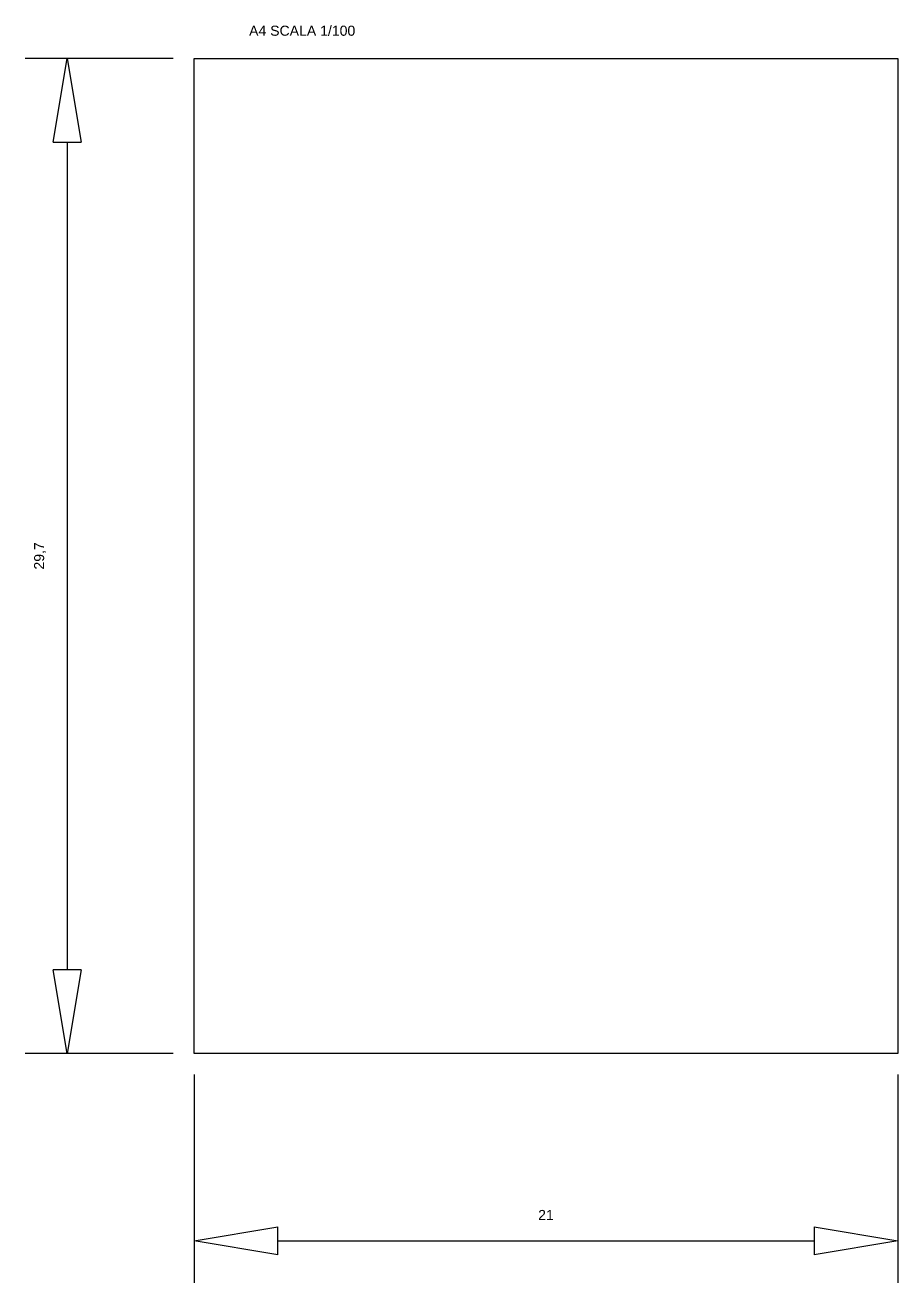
# Model space of a CAD drawing. Header units: metres. Extents: x 11 to 135, y 3 to 41.
# Drawn here: x 49.66 to 75.71, y 2.94 to 40.47 of the extents above; entities that cross this region are included whole.
import ezdxf
from ezdxf.enums import TextEntityAlignment as Align

# ---------------------------------------------------------------- set-up
doc = ezdxf.new("R2010")
doc.units = ezdxf.units.M
doc.styles.add('arial 030', font='arial.ttf', dxfattribs={"height": 0.3})
doc.styles.get("Standard").update_dxf_attribs({"font": 'arial.ttf', "height": 0.3})
doc.dimstyles.new('Copia di ISO-25', dxfattribs={"dimtxt": 0.3, "dimasz": 2.5, "dimexe": 1.25, "dimexo": 0.625, "dimtad": 1, "dimtxsty": 'arial 030', "dimcen": 2.5, "dimadec": 0, "dimazin": 0, "dimtfac": 1, "dimtmove": 0, "dimatfit": 3, "dimfxl": 1, "dimarcsym": 0})
doc.dimstyles.new('ISO-25', dxfattribs={"dimtxt": 0.3, "dimasz": 2.5, "dimexe": 1.25, "dimexo": 0.625, "dimtad": 1, "dimtxsty": 'Standard', "dimcen": 2.5, "dimadec": 0, "dimazin": 0, "dimtfac": 1, "dimtmove": 0, "dimatfit": 3, "dimfxl": 1, "dimarcsym": 0})

# ---------------------------------------------------------------- blocks, each defined once
blk = doc.blocks.new('_ClosedBlank')
at = {"color": 0, "linetype": 'ByBlock', "lineweight": -2}
for p, q in [((-1, 0.167), (0, 0)), ((-1, 0.167), (-1, -0.167)), ((0, 0), (-1, -0.167))]:
    blk.add_line(p, q, dxfattribs=at)
blk = doc.blocks.new('*D2')
at = {"color": 0, "lineweight": -2, "ltscale": 3, "transparency": 16777216}
for p, q in [((54.08, 39.481), (49.663, 39.481)), ((54.08, 9.781), (49.663, 9.781))]:
    blk.add_line(p, q, dxfattribs=at)
at = {"color": 2, "lineweight": -2, "ltscale": 3, "transparency": 16777216}
blk.add_line((50.913, 36.981), (50.913, 12.281), dxfattribs=at)
at = {"layer": 'Defpoints', "color": 0, "ltscale": 3, "transparency": 16777216}
for p in [(54.705, 39.481), (50.913, 9.781), (54.705, 9.781)]:
    blk.add_point(p, dxfattribs=at)
at = {"color": 2, "lineweight": -2, "ltscale": 3, "transparency": 16777216, "xscale": 2.5, "yscale": 2.5, "zscale": 2.5}
for p, rotation in [((50.913, 39.481), 90), ((50.913, 9.781), 270)]:
    blk.add_blockref('_ClosedBlank', p, dxfattribs=dict(at, rotation=rotation))
at = {"color": 0, "ltscale": 3, "transparency": 16777216, "insert": (50.108, 24.631), "char_height": 0.3, "attachment_point": 5, "rotation": 90}
blk.add_mtext('29,7', dxfattribs=at)
blk = doc.blocks.new('*D4')
at = {"color": 0, "lineweight": -2, "transparency": 16777216}
for p, q in [((54.705, 9.156), (54.705, 2.935)), ((75.705, 9.156), (75.705, 2.935))]:
    blk.add_line(p, q, dxfattribs=at)
at = {"color": 2, "lineweight": -2, "transparency": 16777216}
blk.add_line((57.205, 4.185), (73.205, 4.185), dxfattribs=at)
at = {"layer": 'Defpoints', "color": 0, "transparency": 16777216}
for p in [(54.705, 9.781), (75.705, 9.781), (75.705, 4.185)]:
    blk.add_point(p, dxfattribs=at)
at = {"color": 2, "lineweight": -2, "transparency": 16777216, "xscale": 2.5, "yscale": 2.5, "zscale": 2.5, "rotation": 180}
blk.add_blockref('_ClosedBlank', (54.705, 4.185), dxfattribs=at)
at = {"color": 2, "lineweight": -2, "transparency": 16777216, "xscale": 2.5, "yscale": 2.5, "zscale": 2.5}
blk.add_blockref('_ClosedBlank', (75.705, 4.185), dxfattribs=at)
at = {"color": 0, "transparency": 16777216, "insert": (65.205, 4.961), "char_height": 0.3, "attachment_point": 5, "style": 'arial 030'}
blk.add_mtext('21', dxfattribs=at)

msp = doc.modelspace()

# ---------------------------------------------------------------- linework, layer by layer
for p, q in [((54.705, 39.481), (75.705, 39.481)), ((54.705, 9.781), (54.705, 39.481)), ((75.705, 39.481), (75.705, 9.781)), ((75.705, 9.781), (54.705, 9.781))]:
    msp.add_line(p, q)

# ---------------------------------------------------------------- texts
at = {"style": 'arial 030'}
msp.add_text('A4 SCALA 1/100', height=0.3, dxfattribs=at).set_placement((57.93, 40.156), align=Align.CENTER)

# ---------------------------------------------------------------- dimensions: what is measured, and where the dimension line sits
at = {"color": 2, "ltscale": 3}
dim = msp.add_linear_dim(base=(50.913, 9.781), p1=(54.705, 39.481), p2=(54.705, 9.781), angle=90, dimstyle='ISO-25', override={"dimtxt": 20, "dimblk1": 'ClosedBlank', "dimblk2": 'ClosedBlank', "dimsah": 1, "dimclrd": 2}, dxfattribs=at)
dim.commit()
dim.dimension.update_dxf_attribs({"geometry": '*D2', "text_midpoint": (50.108, 24.631)})
at = {"color": 2}
dim = msp.add_linear_dim(base=(75.705, 4.185), p1=(54.705, 9.781), p2=(75.705, 9.781), dimstyle='Copia di ISO-25', override={"dimblk1": 'ClosedBlank', "dimblk2": 'ClosedBlank', "dimsah": 1, "dimclrd": 2}, dxfattribs=at)
dim.commit()
dim.dimension.update_dxf_attribs({"geometry": '*D4', "text_midpoint": (65.205, 4.961)})

doc.saveas('drawing.dxf')
